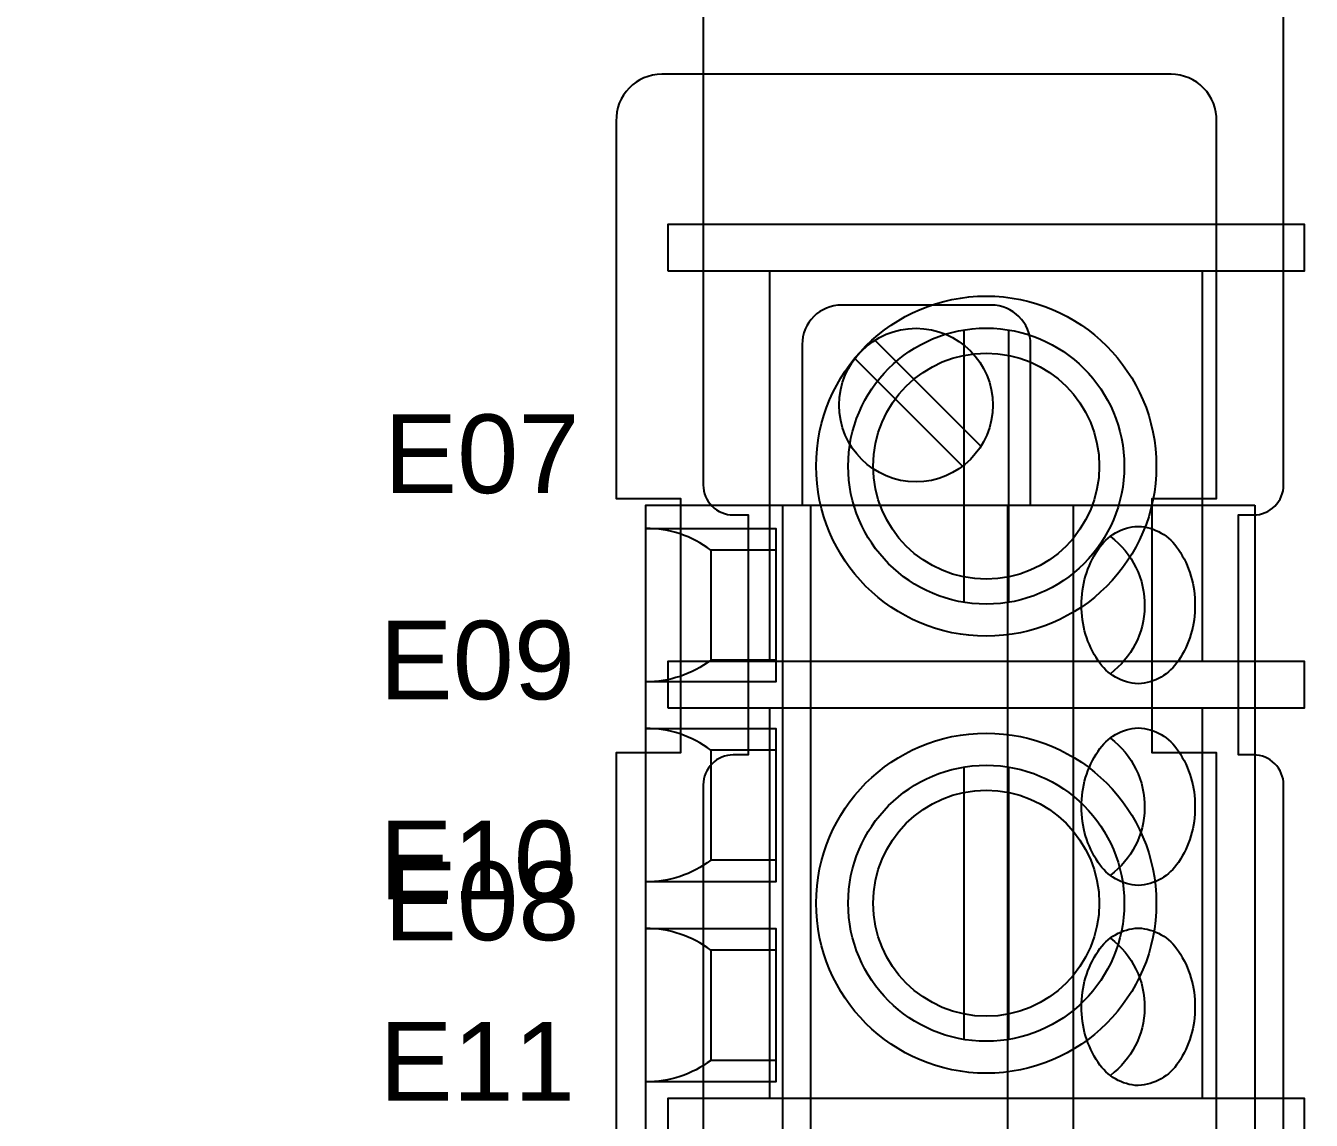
# Model space of a CAD drawing. Extents: x 1 to 23.7, y 0.2 to 17.
# Drawn here: x 17.001 to 18.286, y 3.407 to 4.501 of the extents above; entities that cross this region are included whole.
import ezdxf

# ---------------------------------------------------------------- set-up
doc = ezdxf.new("R2010")
doc.units = 0
doc.header["$MEASUREMENT"] = 0
for name, color, linetype in [('4_01__0-__EMPTY', 7, 'CONTINUOUS'), ('4_02__71___3__AVI', 7, 'CONTINUOUS'), ('4_03__73___3__ACI__3__AVI', 7, 'CONTINUOUS'), ('4_04__74___3__ACI__3__AVI', 7, 'CONTINUOUS'), ('4_05__1-___4__DI__4__DO__S', 7, 'CONTINUOUS'), ('4_06__B-___4__DI__4__DO__F', 7, 'CONTINUOUS'), ('4_07__C-___4__DI__3__DO', 7, 'CONTINUOUS'), ('4_08__2X___8__DO__STD_FORM', 7, 'CONTINUOUS'), ('4_09__2A___8__DO__STD_FORM', 7, 'CONTINUOUS'), ('4_10__2B___8__DO__STD__6__', 7, 'CONTINUOUS'), ('4_11__2C___8__DO__STD__2__', 7, 'CONTINUOUS'), ('4_12__3-___8__DI', 7, 'CONTINUOUS'), ('4_13__D-___14__DI', 7, 'CONTINUOUS'), ('4_14__5-___8__AI', 7, 'CONTINUOUS'), ('4_15__6-___4__AI__4__AO', 7, 'CONTINUOUS'), ('6_00_____DWG', 7, 'CONTINUOUS')]:
    doc.layers.add(name, color=color, linetype=linetype)
doc.styles.add('ARIAL', font='arial.ttf')

msp = doc.modelspace()

# ---------------------------------------------------------------- linework, layer by layer
at = {"layer": '4_01__0-__EMPTY'}
for points in [[(17.6787, 4.9371), (17.6787, 4.0418, 0.414214), (17.7086, 4.0119), (17.7237, 4.0119), (17.7237, 3.7719), (17.7086, 3.7719, 0.414214), (17.6787, 3.7421), (17.6787, 2.7768, 0.414214)], [(18.2587, 2.7768), (18.2587, 3.7421, 0.414214), (18.2288, 3.7719), (18.2137, 3.7719), (18.2137, 4.0119), (18.2288, 4.0119, 0.414214), (18.2587, 4.0418), (18.2587, 4.9371, 0.414214)]]:
    msp.add_lwpolyline(points, format="xyb", dxfattribs=at)
at = {"layer": '4_02__71___3__AVI'}
msp.add_lwpolyline([(18.1916, 2.7671), (18.1916, 3.774), (18.1274, 3.774), (18.1274, 4.0283), (18.1916, 4.0283), (18.1916, 4.4056, 0.423291), (18.1462, 4.4524), (18.1462, 4.4524), (17.6371, 4.4524, 0.423291), (17.5917, 4.4056), (17.5917, 4.0283), (17.6559, 4.0283), (17.6559, 3.774), (17.5917, 3.774), (17.5917, 2.7671)], format="xyb", dxfattribs=at)
at = {"layer": '4_03__73___3__ACI__3__AVI'}
for points in [[(17.6434, 4.256), (18.2796, 4.256), (18.2796, 4.3024), (17.6434, 4.3024)], [(17.6434, 3.819), (18.2796, 3.819), (18.2796, 3.8654), (17.6434, 3.8654)], [(17.6434, 3.382), (18.2796, 3.382), (18.2796, 3.4284), (17.6434, 3.4284)]]:
    msp.add_lwpolyline(points, close=True, dxfattribs=at)
for points in [[(17.7453, 3.8654), (17.7453, 4.256)], [(18.1778, 3.8654), (18.1778, 4.256)], [(17.939, 4.1969), (17.939, 3.9245)], [(17.984, 3.9245), (17.984, 4.1969)], [(17.7453, 3.4284), (17.7453, 3.819)], [(18.1778, 3.4284), (18.1778, 3.819)], [(17.939, 3.7599), (17.939, 3.4875)], [(17.984, 3.4875), (17.984, 3.7599)]]:
    msp.add_lwpolyline(points, dxfattribs=at)
for centre, radius in [((17.9615, 4.0607), 0.17), ((17.9615, 4.0607), 0.138), ((17.9615, 4.0607), 0.113), ((17.9615, 3.6237), 0.17), ((17.9615, 3.6237), 0.138), ((17.9615, 3.6237), 0.113)]:
    msp.add_circle(centre, radius, dxfattribs=at)
at = {"layer": '4_04__74___3__ACI__3__AVI'}
for points in [[(17.6434, 4.256), (18.2796, 4.256), (18.2796, 4.3024), (17.6434, 4.3024)], [(17.6434, 3.819), (18.2796, 3.819), (18.2796, 3.8654), (17.6434, 3.8654)], [(17.6434, 3.382), (18.2796, 3.382), (18.2796, 3.4284), (17.6434, 3.4284)]]:
    msp.add_lwpolyline(points, close=True, dxfattribs=at)
for points in [[(17.7453, 3.8654), (17.7453, 4.256)], [(18.1778, 3.8654), (18.1778, 4.256)], [(17.939, 4.1969), (17.939, 3.9245)], [(17.984, 3.9245), (17.984, 4.1969)], [(17.7453, 3.4284), (17.7453, 3.819)], [(18.1778, 3.4284), (18.1778, 3.819)], [(17.939, 3.7599), (17.939, 3.4875)], [(17.984, 3.4875), (17.984, 3.7599)]]:
    msp.add_lwpolyline(points, dxfattribs=at)
for centre, radius in [((17.9615, 4.0607), 0.17), ((17.9615, 4.0607), 0.138), ((17.9615, 4.0607), 0.113), ((17.9615, 3.6237), 0.17), ((17.9615, 3.6237), 0.138), ((17.9615, 3.6237), 0.113)]:
    msp.add_circle(centre, radius, dxfattribs=at)
at = {"layer": '4_05__1-___4__DI__4__DO__S'}
for points in [[(18.0058, 4.0217), (18.0058, 4.1824, 0.414169), (17.9664, 4.2217), (17.8169, 4.2217, 0.414258), (17.7775, 4.1824), (17.7775, 4.0217)], [(17.7513, 3.9768), (17.6862, 3.9768, 0.162853), (17.6212, 3.9985, 1.944453)], [(18.0855, 3.9904, -0.001746), (18.0856, 3.9903, -0.240907), (18.1198, 3.9202, -0.231198), (18.0856, 3.8532, -0.005828), (18.0857, 3.8529)], [(17.7513, 3.8666), (17.6862, 3.8666, -0.162853), (17.6212, 3.845, -1.944453)], [(17.7513, 3.7768), (17.6862, 3.7768, 0.162853), (17.6212, 3.7985, 1.944453)], [(18.0854, 3.7888, -0.001746), (18.0856, 3.7887, -0.240907), (18.1198, 3.7186, -0.231198), (18.0856, 3.6516, -0.005828), (18.0856, 3.6513)], [(17.7513, 3.6666), (17.6862, 3.6666, -0.162853), (17.6212, 3.645, -1.944453)], [(17.7513, 3.5768), (17.6862, 3.5768, 0.162853), (17.6212, 3.5985, 1.944453)], [(18.0854, 3.5888, -0.001746), (18.0856, 3.5887, -0.240907), (18.1198, 3.5186, -0.231198), (18.0856, 3.4516, -0.005828), (18.0856, 3.4513)], [(17.7513, 3.4666), (17.6862, 3.4666, -0.162853), (17.6212, 3.445, -1.944453)]]:
    msp.add_lwpolyline(points, format="xyb", dxfattribs=at)
for points in [[(17.8503, 4.1866), (17.9562, 4.0807)], [(17.8303, 4.1682), (17.9378, 4.0606)], [(17.758, 4.0217), (17.758, 2.4217)], [(17.7858, 4.0217), (17.7858, 2.4217)], [(17.9829, 4.0217), (17.9829, 2.4217)], [(18.0484, 4.0217), (18.0484, 2.4217)], [(17.6212, 3.9985), (17.7513, 3.9985), (17.7513, 3.845), (17.6212, 3.845)], [(17.6862, 3.9768), (17.6862, 3.8666)], [(17.6212, 3.7985), (17.7513, 3.7985), (17.7513, 3.645), (17.6212, 3.645)], [(17.6862, 3.7768), (17.6862, 3.6666)], [(17.6212, 3.5985), (17.7513, 3.5985), (17.7513, 3.445), (17.6212, 3.445)], [(17.6862, 3.5768), (17.6862, 3.4666)]]:
    msp.add_lwpolyline(points, dxfattribs=at)
msp.add_lwpolyline([(18.2299, 4.0217), (18.2299, 2.4217), (17.6212, 2.4217), (17.6212, 4.0217)], close=True, dxfattribs=at)
for points in [[(18.1135, 4.0005, -0.244062), (18.1535, 3.9774, -0.154167), (18.1701, 3.9217, -0.154167), (18.1535, 3.8661, -0.236767), (18.1135, 3.843, -0.24406), (18.0734, 3.8661, -0.154167), (18.0568, 3.9217, -0.154167), (18.0734, 3.9774, -0.244061)], [(18.1135, 3.7989, -0.244062), (18.1535, 3.7758, -0.154167), (18.1701, 3.7202, -0.154167), (18.1535, 3.6645, -0.236767), (18.1135, 3.6414, -0.24406), (18.0734, 3.6645, -0.154167), (18.0568, 3.7202, -0.154167), (18.0734, 3.7758, -0.244061)], [(18.1135, 3.5989, -0.244062), (18.1535, 3.5758, -0.154167), (18.1701, 3.5202, -0.154167), (18.1535, 3.4645, -0.236767), (18.1135, 3.4414, -0.24406), (18.0734, 3.4645, -0.154167), (18.0568, 3.5202, -0.154167), (18.0734, 3.5758, -0.244061)]]:
    msp.add_lwpolyline(points, format="xyb", close=True, dxfattribs=at)
msp.add_circle((17.8913, 4.1217), 0.0768, dxfattribs=at)
at = {"layer": '4_06__B-___4__DI__4__DO__F'}
for points in [[(18.0058, 4.0217), (18.0058, 4.1824, 0.414169), (17.9664, 4.2217), (17.8169, 4.2217, 0.414258), (17.7775, 4.1824), (17.7775, 4.0217)], [(17.7513, 3.9768), (17.6862, 3.9768, 0.162853), (17.6212, 3.9985, 1.944453)], [(18.0855, 3.9904, -0.001746), (18.0856, 3.9903, -0.240907), (18.1198, 3.9202, -0.231198), (18.0856, 3.8532, -0.005828), (18.0857, 3.8529)], [(17.7513, 3.8666), (17.6862, 3.8666, -0.162853), (17.6212, 3.845, -1.944453)], [(17.7513, 3.7768), (17.6862, 3.7768, 0.162853), (17.6212, 3.7985, 1.944453)], [(18.0854, 3.7888, -0.001746), (18.0856, 3.7887, -0.240907), (18.1198, 3.7186, -0.231198), (18.0856, 3.6516, -0.005828), (18.0856, 3.6513)], [(17.7513, 3.6666), (17.6862, 3.6666, -0.162853), (17.6212, 3.645, -1.944453)], [(17.7513, 3.5768), (17.6862, 3.5768, 0.162853), (17.6212, 3.5985, 1.944453)], [(18.0854, 3.5888, -0.001746), (18.0856, 3.5887, -0.240907), (18.1198, 3.5186, -0.231198), (18.0856, 3.4516, -0.005828), (18.0856, 3.4513)], [(17.7513, 3.4666), (17.6862, 3.4666, -0.162853), (17.6212, 3.445, -1.944453)]]:
    msp.add_lwpolyline(points, format="xyb", dxfattribs=at)
for points in [[(17.8503, 4.1866), (17.9562, 4.0807)], [(17.8303, 4.1682), (17.9378, 4.0606)], [(17.758, 4.0217), (17.758, 2.4217)], [(17.7858, 4.0217), (17.7858, 2.4217)], [(17.9829, 4.0217), (17.9829, 2.4217)], [(18.0484, 4.0217), (18.0484, 2.4217)], [(17.6212, 3.9985), (17.7513, 3.9985), (17.7513, 3.845), (17.6212, 3.845)], [(17.6862, 3.9768), (17.6862, 3.8666)], [(17.6212, 3.7985), (17.7513, 3.7985), (17.7513, 3.645), (17.6212, 3.645)], [(17.6862, 3.7768), (17.6862, 3.6666)], [(17.6212, 3.5985), (17.7513, 3.5985), (17.7513, 3.445), (17.6212, 3.445)], [(17.6862, 3.5768), (17.6862, 3.4666)]]:
    msp.add_lwpolyline(points, dxfattribs=at)
msp.add_lwpolyline([(18.2299, 4.0217), (18.2299, 2.4217), (17.6212, 2.4217), (17.6212, 4.0217)], close=True, dxfattribs=at)
for points in [[(18.1135, 4.0005, -0.244062), (18.1535, 3.9774, -0.154167), (18.1701, 3.9217, -0.154167), (18.1535, 3.8661, -0.236767), (18.1135, 3.843, -0.24406), (18.0734, 3.8661, -0.154167), (18.0568, 3.9217, -0.154167), (18.0734, 3.9774, -0.244061)], [(18.1135, 3.7989, -0.244062), (18.1535, 3.7758, -0.154167), (18.1701, 3.7202, -0.154167), (18.1535, 3.6645, -0.236767), (18.1135, 3.6414, -0.24406), (18.0734, 3.6645, -0.154167), (18.0568, 3.7202, -0.154167), (18.0734, 3.7758, -0.244061)], [(18.1135, 3.5989, -0.244062), (18.1535, 3.5758, -0.154167), (18.1701, 3.5202, -0.154167), (18.1535, 3.4645, -0.236767), (18.1135, 3.4414, -0.24406), (18.0734, 3.4645, -0.154167), (18.0568, 3.5202, -0.154167), (18.0734, 3.5758, -0.244061)]]:
    msp.add_lwpolyline(points, format="xyb", close=True, dxfattribs=at)
msp.add_circle((17.8913, 4.1217), 0.0768, dxfattribs=at)
at = {"layer": '4_07__C-___4__DI__3__DO'}
for points in [[(18.0058, 4.0217), (18.0058, 4.1824, 0.414169), (17.9664, 4.2217), (17.8169, 4.2217, 0.414258), (17.7775, 4.1824), (17.7775, 4.0217)], [(17.7513, 3.9768), (17.6862, 3.9768, 0.162853), (17.6212, 3.9985, 1.944453)], [(18.0855, 3.9904, -0.001746), (18.0856, 3.9903, -0.240907), (18.1198, 3.9202, -0.231198), (18.0856, 3.8532, -0.005828), (18.0857, 3.8529)], [(17.7513, 3.8666), (17.6862, 3.8666, -0.162853), (17.6212, 3.845, -1.944453)], [(17.7513, 3.7768), (17.6862, 3.7768, 0.162853), (17.6212, 3.7985, 1.944453)], [(18.0854, 3.7888, -0.001746), (18.0856, 3.7887, -0.240907), (18.1198, 3.7186, -0.231198), (18.0856, 3.6516, -0.005828), (18.0856, 3.6513)], [(17.7513, 3.6666), (17.6862, 3.6666, -0.162853), (17.6212, 3.645, -1.944453)], [(17.7513, 3.5768), (17.6862, 3.5768, 0.162853), (17.6212, 3.5985, 1.944453)], [(18.0854, 3.5888, -0.001746), (18.0856, 3.5887, -0.240907), (18.1198, 3.5186, -0.231198), (18.0856, 3.4516, -0.005828), (18.0856, 3.4513)], [(17.7513, 3.4666), (17.6862, 3.4666, -0.162853), (17.6212, 3.445, -1.944453)]]:
    msp.add_lwpolyline(points, format="xyb", dxfattribs=at)
for points in [[(17.8503, 4.1866), (17.9562, 4.0807)], [(17.8303, 4.1682), (17.9378, 4.0606)], [(17.758, 4.0217), (17.758, 2.4217)], [(17.7858, 4.0217), (17.7858, 2.4217)], [(17.9829, 4.0217), (17.9829, 2.4217)], [(18.0484, 4.0217), (18.0484, 2.4217)], [(17.6212, 3.9985), (17.7513, 3.9985), (17.7513, 3.845), (17.6212, 3.845)], [(17.6862, 3.9768), (17.6862, 3.8666)], [(17.6212, 3.7985), (17.7513, 3.7985), (17.7513, 3.645), (17.6212, 3.645)], [(17.6862, 3.7768), (17.6862, 3.6666)], [(17.6212, 3.5985), (17.7513, 3.5985), (17.7513, 3.445), (17.6212, 3.445)], [(17.6862, 3.5768), (17.6862, 3.4666)]]:
    msp.add_lwpolyline(points, dxfattribs=at)
msp.add_lwpolyline([(18.2299, 4.0217), (18.2299, 2.4217), (17.6212, 2.4217), (17.6212, 4.0217)], close=True, dxfattribs=at)
for points in [[(18.1135, 4.0005, -0.244062), (18.1535, 3.9774, -0.154167), (18.1701, 3.9217, -0.154167), (18.1535, 3.8661, -0.236767), (18.1135, 3.843, -0.24406), (18.0734, 3.8661, -0.154167), (18.0568, 3.9217, -0.154167), (18.0734, 3.9774, -0.244061)], [(18.1135, 3.7989, -0.244062), (18.1535, 3.7758, -0.154167), (18.1701, 3.7202, -0.154167), (18.1535, 3.6645, -0.236767), (18.1135, 3.6414, -0.24406), (18.0734, 3.6645, -0.154167), (18.0568, 3.7202, -0.154167), (18.0734, 3.7758, -0.244061)], [(18.1135, 3.5989, -0.244062), (18.1535, 3.5758, -0.154167), (18.1701, 3.5202, -0.154167), (18.1535, 3.4645, -0.236767), (18.1135, 3.4414, -0.24406), (18.0734, 3.4645, -0.154167), (18.0568, 3.5202, -0.154167), (18.0734, 3.5758, -0.244061)]]:
    msp.add_lwpolyline(points, format="xyb", close=True, dxfattribs=at)
msp.add_circle((17.8913, 4.1217), 0.0768, dxfattribs=at)
at = {"layer": '4_08__2X___8__DO__STD_FORM'}
for points in [[(18.0058, 4.0217), (18.0058, 4.1824, 0.414169), (17.9664, 4.2217), (17.8169, 4.2217, 0.414258), (17.7775, 4.1824), (17.7775, 4.0217)], [(17.7513, 3.9768), (17.6862, 3.9768, 0.162853), (17.6212, 3.9985, 1.944453)], [(18.0855, 3.9904, -0.001746), (18.0856, 3.9903, -0.240907), (18.1198, 3.9202, -0.231198), (18.0856, 3.8532, -0.005828), (18.0857, 3.8529)], [(17.7513, 3.8666), (17.6862, 3.8666, -0.162853), (17.6212, 3.845, -1.944453)], [(17.7513, 3.7768), (17.6862, 3.7768, 0.162853), (17.6212, 3.7985, 1.944453)], [(18.0854, 3.7888, -0.001746), (18.0856, 3.7887, -0.240907), (18.1198, 3.7186, -0.231198), (18.0856, 3.6516, -0.005828), (18.0856, 3.6513)], [(17.7513, 3.6666), (17.6862, 3.6666, -0.162853), (17.6212, 3.645, -1.944453)], [(17.7513, 3.5768), (17.6862, 3.5768, 0.162853), (17.6212, 3.5985, 1.944453)], [(18.0854, 3.5888, -0.001746), (18.0856, 3.5887, -0.240907), (18.1198, 3.5186, -0.231198), (18.0856, 3.4516, -0.005828), (18.0856, 3.4513)], [(17.7513, 3.4666), (17.6862, 3.4666, -0.162853), (17.6212, 3.445, -1.944453)]]:
    msp.add_lwpolyline(points, format="xyb", dxfattribs=at)
for points in [[(17.8503, 4.1866), (17.9562, 4.0807)], [(17.8303, 4.1682), (17.9378, 4.0606)], [(17.758, 4.0217), (17.758, 2.4217)], [(17.7858, 4.0217), (17.7858, 2.4217)], [(17.9829, 4.0217), (17.9829, 2.4217)], [(18.0484, 4.0217), (18.0484, 2.4217)], [(17.6212, 3.9985), (17.7513, 3.9985), (17.7513, 3.845), (17.6212, 3.845)], [(17.6862, 3.9768), (17.6862, 3.8666)], [(17.6212, 3.7985), (17.7513, 3.7985), (17.7513, 3.645), (17.6212, 3.645)], [(17.6862, 3.7768), (17.6862, 3.6666)], [(17.6212, 3.5985), (17.7513, 3.5985), (17.7513, 3.445), (17.6212, 3.445)], [(17.6862, 3.5768), (17.6862, 3.4666)]]:
    msp.add_lwpolyline(points, dxfattribs=at)
msp.add_lwpolyline([(18.2299, 4.0217), (18.2299, 2.4217), (17.6212, 2.4217), (17.6212, 4.0217)], close=True, dxfattribs=at)
for points in [[(18.1135, 4.0005, -0.244062), (18.1535, 3.9774, -0.154167), (18.1701, 3.9217, -0.154167), (18.1535, 3.8661, -0.236767), (18.1135, 3.843, -0.24406), (18.0734, 3.8661, -0.154167), (18.0568, 3.9217, -0.154167), (18.0734, 3.9774, -0.244061)], [(18.1135, 3.7989, -0.244062), (18.1535, 3.7758, -0.154167), (18.1701, 3.7202, -0.154167), (18.1535, 3.6645, -0.236767), (18.1135, 3.6414, -0.24406), (18.0734, 3.6645, -0.154167), (18.0568, 3.7202, -0.154167), (18.0734, 3.7758, -0.244061)], [(18.1135, 3.5989, -0.244062), (18.1535, 3.5758, -0.154167), (18.1701, 3.5202, -0.154167), (18.1535, 3.4645, -0.236767), (18.1135, 3.4414, -0.24406), (18.0734, 3.4645, -0.154167), (18.0568, 3.5202, -0.154167), (18.0734, 3.5758, -0.244061)]]:
    msp.add_lwpolyline(points, format="xyb", close=True, dxfattribs=at)
msp.add_circle((17.8913, 4.1217), 0.0768, dxfattribs=at)
at = {"layer": '4_09__2A___8__DO__STD_FORM'}
for points in [[(18.0058, 4.0217), (18.0058, 4.1824, 0.414169), (17.9664, 4.2217), (17.8169, 4.2217, 0.414258), (17.7775, 4.1824), (17.7775, 4.0217)], [(17.7513, 3.9768), (17.6862, 3.9768, 0.162853), (17.6212, 3.9985, 1.944453)], [(18.0855, 3.9904, -0.001746), (18.0856, 3.9903, -0.240907), (18.1198, 3.9202, -0.231198), (18.0856, 3.8532, -0.005828), (18.0857, 3.8529)], [(17.7513, 3.8666), (17.6862, 3.8666, -0.162853), (17.6212, 3.845, -1.944453)], [(17.7513, 3.7768), (17.6862, 3.7768, 0.162853), (17.6212, 3.7985, 1.944453)], [(18.0854, 3.7888, -0.001746), (18.0856, 3.7887, -0.240907), (18.1198, 3.7186, -0.231198), (18.0856, 3.6516, -0.005828), (18.0856, 3.6513)], [(17.7513, 3.6666), (17.6862, 3.6666, -0.162853), (17.6212, 3.645, -1.944453)], [(17.7513, 3.5768), (17.6862, 3.5768, 0.162853), (17.6212, 3.5985, 1.944453)], [(18.0854, 3.5888, -0.001746), (18.0856, 3.5887, -0.240907), (18.1198, 3.5186, -0.231198), (18.0856, 3.4516, -0.005828), (18.0856, 3.4513)], [(17.7513, 3.4666), (17.6862, 3.4666, -0.162853), (17.6212, 3.445, -1.944453)]]:
    msp.add_lwpolyline(points, format="xyb", dxfattribs=at)
for points in [[(17.8503, 4.1866), (17.9562, 4.0807)], [(17.8303, 4.1682), (17.9378, 4.0606)], [(17.758, 4.0217), (17.758, 2.4217)], [(17.7858, 4.0217), (17.7858, 2.4217)], [(17.9829, 4.0217), (17.9829, 2.4217)], [(18.0484, 4.0217), (18.0484, 2.4217)], [(17.6212, 3.9985), (17.7513, 3.9985), (17.7513, 3.845), (17.6212, 3.845)], [(17.6862, 3.9768), (17.6862, 3.8666)], [(17.6212, 3.7985), (17.7513, 3.7985), (17.7513, 3.645), (17.6212, 3.645)], [(17.6862, 3.7768), (17.6862, 3.6666)], [(17.6212, 3.5985), (17.7513, 3.5985), (17.7513, 3.445), (17.6212, 3.445)], [(17.6862, 3.5768), (17.6862, 3.4666)]]:
    msp.add_lwpolyline(points, dxfattribs=at)
msp.add_lwpolyline([(18.2299, 4.0217), (18.2299, 2.4217), (17.6212, 2.4217), (17.6212, 4.0217)], close=True, dxfattribs=at)
for points in [[(18.1135, 4.0005, -0.244062), (18.1535, 3.9774, -0.154167), (18.1701, 3.9217, -0.154167), (18.1535, 3.8661, -0.236767), (18.1135, 3.843, -0.24406), (18.0734, 3.8661, -0.154167), (18.0568, 3.9217, -0.154167), (18.0734, 3.9774, -0.244061)], [(18.1135, 3.7989, -0.244062), (18.1535, 3.7758, -0.154167), (18.1701, 3.7202, -0.154167), (18.1535, 3.6645, -0.236767), (18.1135, 3.6414, -0.24406), (18.0734, 3.6645, -0.154167), (18.0568, 3.7202, -0.154167), (18.0734, 3.7758, -0.244061)], [(18.1135, 3.5989, -0.244062), (18.1535, 3.5758, -0.154167), (18.1701, 3.5202, -0.154167), (18.1535, 3.4645, -0.236767), (18.1135, 3.4414, -0.24406), (18.0734, 3.4645, -0.154167), (18.0568, 3.5202, -0.154167), (18.0734, 3.5758, -0.244061)]]:
    msp.add_lwpolyline(points, format="xyb", close=True, dxfattribs=at)
msp.add_circle((17.8913, 4.1217), 0.0768, dxfattribs=at)
at = {"layer": '4_10__2B___8__DO__STD__6__'}
for points in [[(18.0058, 4.0217), (18.0058, 4.1824, 0.414169), (17.9664, 4.2217), (17.8169, 4.2217, 0.414258), (17.7775, 4.1824), (17.7775, 4.0217)], [(17.7513, 3.9768), (17.6862, 3.9768, 0.162853), (17.6212, 3.9985, 1.944453)], [(18.0855, 3.9904, -0.001746), (18.0856, 3.9903, -0.240907), (18.1198, 3.9202, -0.231198), (18.0856, 3.8532, -0.005828), (18.0857, 3.8529)], [(17.7513, 3.8666), (17.6862, 3.8666, -0.162853), (17.6212, 3.845, -1.944453)], [(17.7513, 3.7768), (17.6862, 3.7768, 0.162853), (17.6212, 3.7985, 1.944453)], [(18.0854, 3.7888, -0.001746), (18.0856, 3.7887, -0.240907), (18.1198, 3.7186, -0.231198), (18.0856, 3.6516, -0.005828), (18.0856, 3.6513)], [(17.7513, 3.6666), (17.6862, 3.6666, -0.162853), (17.6212, 3.645, -1.944453)], [(17.7513, 3.5768), (17.6862, 3.5768, 0.162853), (17.6212, 3.5985, 1.944453)], [(18.0854, 3.5888, -0.001746), (18.0856, 3.5887, -0.240907), (18.1198, 3.5186, -0.231198), (18.0856, 3.4516, -0.005828), (18.0856, 3.4513)], [(17.7513, 3.4666), (17.6862, 3.4666, -0.162853), (17.6212, 3.445, -1.944453)]]:
    msp.add_lwpolyline(points, format="xyb", dxfattribs=at)
for points in [[(17.8503, 4.1866), (17.9562, 4.0807)], [(17.8303, 4.1682), (17.9378, 4.0606)], [(17.758, 4.0217), (17.758, 2.4217)], [(17.7858, 4.0217), (17.7858, 2.4217)], [(17.9829, 4.0217), (17.9829, 2.4217)], [(18.0484, 4.0217), (18.0484, 2.4217)], [(17.6212, 3.9985), (17.7513, 3.9985), (17.7513, 3.845), (17.6212, 3.845)], [(17.6862, 3.9768), (17.6862, 3.8666)], [(17.6212, 3.7985), (17.7513, 3.7985), (17.7513, 3.645), (17.6212, 3.645)], [(17.6862, 3.7768), (17.6862, 3.6666)], [(17.6212, 3.5985), (17.7513, 3.5985), (17.7513, 3.445), (17.6212, 3.445)], [(17.6862, 3.5768), (17.6862, 3.4666)]]:
    msp.add_lwpolyline(points, dxfattribs=at)
msp.add_lwpolyline([(18.2299, 4.0217), (18.2299, 2.4217), (17.6212, 2.4217), (17.6212, 4.0217)], close=True, dxfattribs=at)
for points in [[(18.1135, 4.0005, -0.244062), (18.1535, 3.9774, -0.154167), (18.1701, 3.9217, -0.154167), (18.1535, 3.8661, -0.236767), (18.1135, 3.843, -0.24406), (18.0734, 3.8661, -0.154167), (18.0568, 3.9217, -0.154167), (18.0734, 3.9774, -0.244061)], [(18.1135, 3.7989, -0.244062), (18.1535, 3.7758, -0.154167), (18.1701, 3.7202, -0.154167), (18.1535, 3.6645, -0.236767), (18.1135, 3.6414, -0.24406), (18.0734, 3.6645, -0.154167), (18.0568, 3.7202, -0.154167), (18.0734, 3.7758, -0.244061)], [(18.1135, 3.5989, -0.244062), (18.1535, 3.5758, -0.154167), (18.1701, 3.5202, -0.154167), (18.1535, 3.4645, -0.236767), (18.1135, 3.4414, -0.24406), (18.0734, 3.4645, -0.154167), (18.0568, 3.5202, -0.154167), (18.0734, 3.5758, -0.244061)]]:
    msp.add_lwpolyline(points, format="xyb", close=True, dxfattribs=at)
msp.add_circle((17.8913, 4.1217), 0.0768, dxfattribs=at)
at = {"layer": '4_11__2C___8__DO__STD__2__'}
for points in [[(18.0058, 4.0217), (18.0058, 4.1824, 0.414169), (17.9664, 4.2217), (17.8169, 4.2217, 0.414258), (17.7775, 4.1824), (17.7775, 4.0217)], [(17.7513, 3.9768), (17.6862, 3.9768, 0.162853), (17.6212, 3.9985, 1.944453)], [(18.0855, 3.9904, -0.001746), (18.0856, 3.9903, -0.240907), (18.1198, 3.9202, -0.231198), (18.0856, 3.8532, -0.005828), (18.0857, 3.8529)], [(17.7513, 3.8666), (17.6862, 3.8666, -0.162853), (17.6212, 3.845, -1.944453)], [(17.7513, 3.7768), (17.6862, 3.7768, 0.162853), (17.6212, 3.7985, 1.944453)], [(18.0854, 3.7888, -0.001746), (18.0856, 3.7887, -0.240907), (18.1198, 3.7186, -0.231198), (18.0856, 3.6516, -0.005828), (18.0856, 3.6513)], [(17.7513, 3.6666), (17.6862, 3.6666, -0.162853), (17.6212, 3.645, -1.944453)], [(17.7513, 3.5768), (17.6862, 3.5768, 0.162853), (17.6212, 3.5985, 1.944453)], [(18.0854, 3.5888, -0.001746), (18.0856, 3.5887, -0.240907), (18.1198, 3.5186, -0.231198), (18.0856, 3.4516, -0.005828), (18.0856, 3.4513)], [(17.7513, 3.4666), (17.6862, 3.4666, -0.162853), (17.6212, 3.445, -1.944453)]]:
    msp.add_lwpolyline(points, format="xyb", dxfattribs=at)
for points in [[(17.8503, 4.1866), (17.9562, 4.0807)], [(17.8303, 4.1682), (17.9378, 4.0606)], [(17.758, 4.0217), (17.758, 2.4217)], [(17.7858, 4.0217), (17.7858, 2.4217)], [(17.9829, 4.0217), (17.9829, 2.4217)], [(18.0484, 4.0217), (18.0484, 2.4217)], [(17.6212, 3.9985), (17.7513, 3.9985), (17.7513, 3.845), (17.6212, 3.845)], [(17.6862, 3.9768), (17.6862, 3.8666)], [(17.6212, 3.7985), (17.7513, 3.7985), (17.7513, 3.645), (17.6212, 3.645)], [(17.6862, 3.7768), (17.6862, 3.6666)], [(17.6212, 3.5985), (17.7513, 3.5985), (17.7513, 3.445), (17.6212, 3.445)], [(17.6862, 3.5768), (17.6862, 3.4666)]]:
    msp.add_lwpolyline(points, dxfattribs=at)
msp.add_lwpolyline([(18.2299, 4.0217), (18.2299, 2.4217), (17.6212, 2.4217), (17.6212, 4.0217)], close=True, dxfattribs=at)
for points in [[(18.1135, 4.0005, -0.244062), (18.1535, 3.9774, -0.154167), (18.1701, 3.9217, -0.154167), (18.1535, 3.8661, -0.236767), (18.1135, 3.843, -0.24406), (18.0734, 3.8661, -0.154167), (18.0568, 3.9217, -0.154167), (18.0734, 3.9774, -0.244061)], [(18.1135, 3.7989, -0.244062), (18.1535, 3.7758, -0.154167), (18.1701, 3.7202, -0.154167), (18.1535, 3.6645, -0.236767), (18.1135, 3.6414, -0.24406), (18.0734, 3.6645, -0.154167), (18.0568, 3.7202, -0.154167), (18.0734, 3.7758, -0.244061)], [(18.1135, 3.5989, -0.244062), (18.1535, 3.5758, -0.154167), (18.1701, 3.5202, -0.154167), (18.1535, 3.4645, -0.236767), (18.1135, 3.4414, -0.24406), (18.0734, 3.4645, -0.154167), (18.0568, 3.5202, -0.154167), (18.0734, 3.5758, -0.244061)]]:
    msp.add_lwpolyline(points, format="xyb", close=True, dxfattribs=at)
msp.add_circle((17.8913, 4.1217), 0.0768, dxfattribs=at)
at = {"layer": '4_12__3-___8__DI'}
for points in [[(18.0058, 4.0217), (18.0058, 4.1824, 0.414169), (17.9664, 4.2217), (17.8169, 4.2217, 0.414258), (17.7775, 4.1824), (17.7775, 4.0217)], [(17.7513, 3.9768), (17.6862, 3.9768, 0.162853), (17.6212, 3.9985, 1.944453)], [(18.0855, 3.9904, -0.001746), (18.0856, 3.9903, -0.240907), (18.1198, 3.9202, -0.231198), (18.0856, 3.8532, -0.005828), (18.0857, 3.8529)], [(17.7513, 3.8666), (17.6862, 3.8666, -0.162853), (17.6212, 3.845, -1.944453)], [(17.7513, 3.7768), (17.6862, 3.7768, 0.162853), (17.6212, 3.7985, 1.944453)], [(18.0854, 3.7888, -0.001746), (18.0856, 3.7887, -0.240907), (18.1198, 3.7186, -0.231198), (18.0856, 3.6516, -0.005828), (18.0856, 3.6513)], [(17.7513, 3.6666), (17.6862, 3.6666, -0.162853), (17.6212, 3.645, -1.944453)], [(17.7513, 3.5768), (17.6862, 3.5768, 0.162853), (17.6212, 3.5985, 1.944453)], [(18.0854, 3.5888, -0.001746), (18.0856, 3.5887, -0.240907), (18.1198, 3.5186, -0.231198), (18.0856, 3.4516, -0.005828), (18.0856, 3.4513)], [(17.7513, 3.4666), (17.6862, 3.4666, -0.162853), (17.6212, 3.445, -1.944453)]]:
    msp.add_lwpolyline(points, format="xyb", dxfattribs=at)
for points in [[(17.8503, 4.1866), (17.9562, 4.0807)], [(17.8303, 4.1682), (17.9378, 4.0606)], [(17.758, 4.0217), (17.758, 2.4217)], [(17.7858, 4.0217), (17.7858, 2.4217)], [(17.9829, 4.0217), (17.9829, 2.4217)], [(18.0484, 4.0217), (18.0484, 2.4217)], [(17.6212, 3.9985), (17.7513, 3.9985), (17.7513, 3.845), (17.6212, 3.845)], [(17.6862, 3.9768), (17.6862, 3.8666)], [(17.6212, 3.7985), (17.7513, 3.7985), (17.7513, 3.645), (17.6212, 3.645)], [(17.6862, 3.7768), (17.6862, 3.6666)], [(17.6212, 3.5985), (17.7513, 3.5985), (17.7513, 3.445), (17.6212, 3.445)], [(17.6862, 3.5768), (17.6862, 3.4666)]]:
    msp.add_lwpolyline(points, dxfattribs=at)
msp.add_lwpolyline([(18.2299, 4.0217), (18.2299, 2.4217), (17.6212, 2.4217), (17.6212, 4.0217)], close=True, dxfattribs=at)
for points in [[(18.1135, 4.0005, -0.244062), (18.1535, 3.9774, -0.154167), (18.1701, 3.9217, -0.154167), (18.1535, 3.8661, -0.236767), (18.1135, 3.843, -0.24406), (18.0734, 3.8661, -0.154167), (18.0568, 3.9217, -0.154167), (18.0734, 3.9774, -0.244061)], [(18.1135, 3.7989, -0.244062), (18.1535, 3.7758, -0.154167), (18.1701, 3.7202, -0.154167), (18.1535, 3.6645, -0.236767), (18.1135, 3.6414, -0.24406), (18.0734, 3.6645, -0.154167), (18.0568, 3.7202, -0.154167), (18.0734, 3.7758, -0.244061)], [(18.1135, 3.5989, -0.244062), (18.1535, 3.5758, -0.154167), (18.1701, 3.5202, -0.154167), (18.1535, 3.4645, -0.236767), (18.1135, 3.4414, -0.24406), (18.0734, 3.4645, -0.154167), (18.0568, 3.5202, -0.154167), (18.0734, 3.5758, -0.244061)]]:
    msp.add_lwpolyline(points, format="xyb", close=True, dxfattribs=at)
msp.add_circle((17.8913, 4.1217), 0.0768, dxfattribs=at)
at = {"layer": '4_13__D-___14__DI'}
for points in [[(18.0058, 4.0217), (18.0058, 4.1824, 0.414169), (17.9664, 4.2217), (17.8169, 4.2217, 0.414258), (17.7775, 4.1824), (17.7775, 4.0217)], [(17.7513, 3.9768), (17.6862, 3.9768, 0.162853), (17.6212, 3.9985, 1.944453)], [(18.0855, 3.9904, -0.001746), (18.0856, 3.9903, -0.240907), (18.1198, 3.9202, -0.231198), (18.0856, 3.8532, -0.005828), (18.0857, 3.8529)], [(17.7513, 3.8666), (17.6862, 3.8666, -0.162853), (17.6212, 3.845, -1.944453)], [(17.7513, 3.7768), (17.6862, 3.7768, 0.162853), (17.6212, 3.7985, 1.944453)], [(18.0854, 3.7888, -0.001746), (18.0856, 3.7887, -0.240907), (18.1198, 3.7186, -0.231198), (18.0856, 3.6516, -0.005828), (18.0856, 3.6513)], [(17.7513, 3.6666), (17.6862, 3.6666, -0.162853), (17.6212, 3.645, -1.944453)], [(17.7513, 3.5768), (17.6862, 3.5768, 0.162853), (17.6212, 3.5985, 1.944453)], [(18.0854, 3.5888, -0.001746), (18.0856, 3.5887, -0.240907), (18.1198, 3.5186, -0.231198), (18.0856, 3.4516, -0.005828), (18.0856, 3.4513)], [(17.7513, 3.4666), (17.6862, 3.4666, -0.162853), (17.6212, 3.445, -1.944453)]]:
    msp.add_lwpolyline(points, format="xyb", dxfattribs=at)
for points in [[(17.8503, 4.1866), (17.9562, 4.0807)], [(17.8303, 4.1682), (17.9378, 4.0606)], [(17.758, 4.0217), (17.758, 2.4217)], [(17.7858, 4.0217), (17.7858, 2.4217)], [(17.9829, 4.0217), (17.9829, 2.4217)], [(18.0484, 4.0217), (18.0484, 2.4217)], [(17.6212, 3.9985), (17.7513, 3.9985), (17.7513, 3.845), (17.6212, 3.845)], [(17.6862, 3.9768), (17.6862, 3.8666)], [(17.6212, 3.7985), (17.7513, 3.7985), (17.7513, 3.645), (17.6212, 3.645)], [(17.6862, 3.7768), (17.6862, 3.6666)], [(17.6212, 3.5985), (17.7513, 3.5985), (17.7513, 3.445), (17.6212, 3.445)], [(17.6862, 3.5768), (17.6862, 3.4666)]]:
    msp.add_lwpolyline(points, dxfattribs=at)
msp.add_lwpolyline([(18.2299, 4.0217), (18.2299, 2.4217), (17.6212, 2.4217), (17.6212, 4.0217)], close=True, dxfattribs=at)
for points in [[(18.1135, 4.0005, -0.244062), (18.1535, 3.9774, -0.154167), (18.1701, 3.9217, -0.154167), (18.1535, 3.8661, -0.236767), (18.1135, 3.843, -0.24406), (18.0734, 3.8661, -0.154167), (18.0568, 3.9217, -0.154167), (18.0734, 3.9774, -0.244061)], [(18.1135, 3.7989, -0.244062), (18.1535, 3.7758, -0.154167), (18.1701, 3.7202, -0.154167), (18.1535, 3.6645, -0.236767), (18.1135, 3.6414, -0.24406), (18.0734, 3.6645, -0.154167), (18.0568, 3.7202, -0.154167), (18.0734, 3.7758, -0.244061)], [(18.1135, 3.5989, -0.244062), (18.1535, 3.5758, -0.154167), (18.1701, 3.5202, -0.154167), (18.1535, 3.4645, -0.236767), (18.1135, 3.4414, -0.24406), (18.0734, 3.4645, -0.154167), (18.0568, 3.5202, -0.154167), (18.0734, 3.5758, -0.244061)]]:
    msp.add_lwpolyline(points, format="xyb", close=True, dxfattribs=at)
msp.add_circle((17.8913, 4.1217), 0.0768, dxfattribs=at)
at = {"layer": '4_14__5-___8__AI'}
for points in [[(18.0058, 4.0217), (18.0058, 4.1824, 0.414169), (17.9664, 4.2217), (17.8169, 4.2217, 0.414258), (17.7775, 4.1824), (17.7775, 4.0217)], [(17.7513, 3.9768), (17.6862, 3.9768, 0.162853), (17.6212, 3.9985, 1.944453)], [(18.0855, 3.9904, -0.001746), (18.0856, 3.9903, -0.240907), (18.1198, 3.9202, -0.231198), (18.0856, 3.8532, -0.005828), (18.0857, 3.8529)], [(17.7513, 3.8666), (17.6862, 3.8666, -0.162853), (17.6212, 3.845, -1.944453)], [(17.7513, 3.7768), (17.6862, 3.7768, 0.162853), (17.6212, 3.7985, 1.944453)], [(18.0854, 3.7888, -0.001746), (18.0856, 3.7887, -0.240907), (18.1198, 3.7186, -0.231198), (18.0856, 3.6516, -0.005828), (18.0856, 3.6513)], [(17.7513, 3.6666), (17.6862, 3.6666, -0.162853), (17.6212, 3.645, -1.944453)], [(17.7513, 3.5768), (17.6862, 3.5768, 0.162853), (17.6212, 3.5985, 1.944453)], [(18.0854, 3.5888, -0.001746), (18.0856, 3.5887, -0.240907), (18.1198, 3.5186, -0.231198), (18.0856, 3.4516, -0.005828), (18.0856, 3.4513)], [(17.7513, 3.4666), (17.6862, 3.4666, -0.162853), (17.6212, 3.445, -1.944453)]]:
    msp.add_lwpolyline(points, format="xyb", dxfattribs=at)
for points in [[(17.8503, 4.1866), (17.9562, 4.0807)], [(17.8303, 4.1682), (17.9378, 4.0606)], [(17.758, 4.0217), (17.758, 2.4217)], [(17.7858, 4.0217), (17.7858, 2.4217)], [(17.9829, 4.0217), (17.9829, 2.4217)], [(18.0484, 4.0217), (18.0484, 2.4217)], [(17.6212, 3.9985), (17.7513, 3.9985), (17.7513, 3.845), (17.6212, 3.845)], [(17.6862, 3.9768), (17.6862, 3.8666)], [(17.6212, 3.7985), (17.7513, 3.7985), (17.7513, 3.645), (17.6212, 3.645)], [(17.6862, 3.7768), (17.6862, 3.6666)], [(17.6212, 3.5985), (17.7513, 3.5985), (17.7513, 3.445), (17.6212, 3.445)], [(17.6862, 3.5768), (17.6862, 3.4666)]]:
    msp.add_lwpolyline(points, dxfattribs=at)
msp.add_lwpolyline([(18.2299, 4.0217), (18.2299, 2.4217), (17.6212, 2.4217), (17.6212, 4.0217)], close=True, dxfattribs=at)
for points in [[(18.1135, 4.0005, -0.244062), (18.1535, 3.9774, -0.154167), (18.1701, 3.9217, -0.154167), (18.1535, 3.8661, -0.236767), (18.1135, 3.843, -0.24406), (18.0734, 3.8661, -0.154167), (18.0568, 3.9217, -0.154167), (18.0734, 3.9774, -0.244061)], [(18.1135, 3.7989, -0.244062), (18.1535, 3.7758, -0.154167), (18.1701, 3.7202, -0.154167), (18.1535, 3.6645, -0.236767), (18.1135, 3.6414, -0.24406), (18.0734, 3.6645, -0.154167), (18.0568, 3.7202, -0.154167), (18.0734, 3.7758, -0.244061)], [(18.1135, 3.5989, -0.244062), (18.1535, 3.5758, -0.154167), (18.1701, 3.5202, -0.154167), (18.1535, 3.4645, -0.236767), (18.1135, 3.4414, -0.24406), (18.0734, 3.4645, -0.154167), (18.0568, 3.5202, -0.154167), (18.0734, 3.5758, -0.244061)]]:
    msp.add_lwpolyline(points, format="xyb", close=True, dxfattribs=at)
msp.add_circle((17.8913, 4.1217), 0.0768, dxfattribs=at)
at = {"layer": '4_15__6-___4__AI__4__AO'}
for points in [[(18.0058, 4.0217), (18.0058, 4.1824, 0.414169), (17.9664, 4.2217), (17.8169, 4.2217, 0.414258), (17.7775, 4.1824), (17.7775, 4.0217)], [(17.7513, 3.9768), (17.6862, 3.9768, 0.162853), (17.6212, 3.9985, 1.944453)], [(18.0855, 3.9904, -0.001746), (18.0856, 3.9903, -0.240907), (18.1198, 3.9202, -0.231198), (18.0856, 3.8532, -0.005828), (18.0857, 3.8529)], [(17.7513, 3.8666), (17.6862, 3.8666, -0.162853), (17.6212, 3.845, -1.944453)], [(17.7513, 3.7768), (17.6862, 3.7768, 0.162853), (17.6212, 3.7985, 1.944453)], [(18.0854, 3.7888, -0.001746), (18.0856, 3.7887, -0.240907), (18.1198, 3.7186, -0.231198), (18.0856, 3.6516, -0.005828), (18.0856, 3.6513)], [(17.7513, 3.6666), (17.6862, 3.6666, -0.162853), (17.6212, 3.645, -1.944453)], [(17.7513, 3.5768), (17.6862, 3.5768, 0.162853), (17.6212, 3.5985, 1.944453)], [(18.0854, 3.5888, -0.001746), (18.0856, 3.5887, -0.240907), (18.1198, 3.5186, -0.231198), (18.0856, 3.4516, -0.005828), (18.0856, 3.4513)], [(17.7513, 3.4666), (17.6862, 3.4666, -0.162853), (17.6212, 3.445, -1.944453)]]:
    msp.add_lwpolyline(points, format="xyb", dxfattribs=at)
for points in [[(17.8503, 4.1866), (17.9562, 4.0807)], [(17.8303, 4.1682), (17.9378, 4.0606)], [(17.758, 4.0217), (17.758, 2.4217)], [(17.7858, 4.0217), (17.7858, 2.4217)], [(17.9829, 4.0217), (17.9829, 2.4217)], [(18.0484, 4.0217), (18.0484, 2.4217)], [(17.6212, 3.9985), (17.7513, 3.9985), (17.7513, 3.845), (17.6212, 3.845)], [(17.6862, 3.9768), (17.6862, 3.8666)], [(17.6212, 3.7985), (17.7513, 3.7985), (17.7513, 3.645), (17.6212, 3.645)], [(17.6862, 3.7768), (17.6862, 3.6666)], [(17.6212, 3.5985), (17.7513, 3.5985), (17.7513, 3.445), (17.6212, 3.445)], [(17.6862, 3.5768), (17.6862, 3.4666)]]:
    msp.add_lwpolyline(points, dxfattribs=at)
msp.add_lwpolyline([(18.2299, 4.0217), (18.2299, 2.4217), (17.6212, 2.4217), (17.6212, 4.0217)], close=True, dxfattribs=at)
for points in [[(18.1135, 4.0005, -0.244062), (18.1535, 3.9774, -0.154167), (18.1701, 3.9217, -0.154167), (18.1535, 3.8661, -0.236767), (18.1135, 3.843, -0.24406), (18.0734, 3.8661, -0.154167), (18.0568, 3.9217, -0.154167), (18.0734, 3.9774, -0.244061)], [(18.1135, 3.7989, -0.244062), (18.1535, 3.7758, -0.154167), (18.1701, 3.7202, -0.154167), (18.1535, 3.6645, -0.236767), (18.1135, 3.6414, -0.24406), (18.0734, 3.6645, -0.154167), (18.0568, 3.7202, -0.154167), (18.0734, 3.7758, -0.244061)], [(18.1135, 3.5989, -0.244062), (18.1535, 3.5758, -0.154167), (18.1701, 3.5202, -0.154167), (18.1535, 3.4645, -0.236767), (18.1135, 3.4414, -0.24406), (18.0734, 3.4645, -0.154167), (18.0568, 3.5202, -0.154167), (18.0734, 3.5758, -0.244061)]]:
    msp.add_lwpolyline(points, format="xyb", close=True, dxfattribs=at)
msp.add_circle((17.8913, 4.1217), 0.0768, dxfattribs=at)
at = {"layer": '6_00_____DWG'}
msp.add_lwpolyline([(23, 6.8335), (23, 2.1681, -0.414214), (22.9213, 2.0894), (22.8327, 2.0894, 0.414214), (22.7146, 1.9713), (22.7146, 1.8827, -0.414213), (22.6358, 1.804), (16.0807, 1.804, -0.414213), (16.002, 1.8827), (16.002, 1.9713, 0.414213), (15.8839, 2.0894), (15.7953, 2.0894, -0.414213), (15.7165, 2.1681, -0.000001), (15.7165, 6.8335, -0.414214), (15.7953, 6.9122), (15.8839, 6.9122, 0.414214), (16.002, 7.0303), (16.002, 7.1189, -0.414214), (16.0807, 7.1977), (22.6358, 7.1977, -0.414213), (22.7146, 7.1189), (22.7146, 7.0303, 0.414213), (22.8327, 6.9122), (22.9213, 6.9122, -0.414213)], format="xyb", close=True, dxfattribs=at)

# ---------------------------------------------------------------- texts
at = {"layer": '4_01__0-__EMPTY', "style": 'ARIAL'}
for s, p in [('E09', (17.3549, 3.8275)), ('E10', (17.3549, 3.6275)), ('E11', (17.3549, 3.4262))]:
    msp.add_text(s, height=0.07867, dxfattribs=at).set_placement(p)
at = {"layer": '4_03__73___3__ACI__3__AVI', "style": 'ARIAL'}
for s, p in [('E07', (17.3594, 4.0337)), ('E08', (17.3594, 3.5867))]:
    msp.add_text(s, height=0.07867, dxfattribs=at).set_placement(p)
at = {"layer": '4_04__74___3__ACI__3__AVI', "style": 'ARIAL'}
for s, p in [('E07', (17.3594, 4.0337)), ('E08', (17.3594, 3.5867))]:
    msp.add_text(s, height=0.07867, dxfattribs=at).set_placement(p)
at = {"layer": '4_05__1-___4__DI__4__DO__S', "style": 'ARIAL'}
for s, p in [('E09', (17.3549, 3.8275)), ('E10', (17.3549, 3.6275)), ('E11', (17.3549, 3.4262))]:
    msp.add_text(s, height=0.07867, dxfattribs=at).set_placement(p)
at = {"layer": '4_06__B-___4__DI__4__DO__F', "style": 'ARIAL'}
for s, p in [('E09', (17.3549, 3.8275)), ('E10', (17.3549, 3.6275)), ('E11', (17.3549, 3.4262))]:
    msp.add_text(s, height=0.07867, dxfattribs=at).set_placement(p)
at = {"layer": '4_07__C-___4__DI__3__DO', "style": 'ARIAL'}
for s, p in [('E09', (17.3549, 3.8275)), ('E10', (17.3549, 3.6275)), ('E11', (17.3549, 3.4262))]:
    msp.add_text(s, height=0.07867, dxfattribs=at).set_placement(p)
at = {"layer": '4_08__2X___8__DO__STD_FORM', "style": 'ARIAL'}
for s, p in [('E09', (17.3549, 3.8275)), ('E10', (17.3549, 3.6275)), ('E11', (17.3549, 3.4262))]:
    msp.add_text(s, height=0.07867, dxfattribs=at).set_placement(p)
at = {"layer": '4_09__2A___8__DO__STD_FORM', "style": 'ARIAL'}
for s, p in [('E09', (17.3549, 3.8275)), ('E10', (17.3549, 3.6275)), ('E11', (17.3549, 3.4262))]:
    msp.add_text(s, height=0.07867, dxfattribs=at).set_placement(p)
at = {"layer": '4_10__2B___8__DO__STD__6__', "style": 'ARIAL'}
for s, p in [('E09', (17.3549, 3.8275)), ('E10', (17.3549, 3.6275)), ('E11', (17.3549, 3.4262))]:
    msp.add_text(s, height=0.07867, dxfattribs=at).set_placement(p)
at = {"layer": '4_11__2C___8__DO__STD__2__', "style": 'ARIAL'}
for s, p in [('E09', (17.3549, 3.8275)), ('E10', (17.3549, 3.6275)), ('E11', (17.3549, 3.4262))]:
    msp.add_text(s, height=0.07867, dxfattribs=at).set_placement(p)
at = {"layer": '4_12__3-___8__DI', "style": 'ARIAL'}
for s, p in [('E09', (17.3549, 3.8275)), ('E10', (17.3549, 3.6275)), ('E11', (17.3549, 3.4262))]:
    msp.add_text(s, height=0.07867, dxfattribs=at).set_placement(p)
at = {"layer": '4_13__D-___14__DI', "style": 'ARIAL'}
for s, p in [('E09', (17.3549, 3.8275)), ('E10', (17.3549, 3.6275)), ('E11', (17.3549, 3.4262))]:
    msp.add_text(s, height=0.07867, dxfattribs=at).set_placement(p)
at = {"layer": '4_14__5-___8__AI', "style": 'ARIAL'}
for s, p in [('E09', (17.3549, 3.8275)), ('E10', (17.3549, 3.6275)), ('E11', (17.3549, 3.4262))]:
    msp.add_text(s, height=0.07867, dxfattribs=at).set_placement(p)
at = {"layer": '4_15__6-___4__AI__4__AO', "style": 'ARIAL'}
for s, p in [('E09', (17.3549, 3.8275)), ('E10', (17.3549, 3.6275)), ('E11', (17.3549, 3.4262))]:
    msp.add_text(s, height=0.07867, dxfattribs=at).set_placement(p)

doc.saveas('drawing.dxf')
